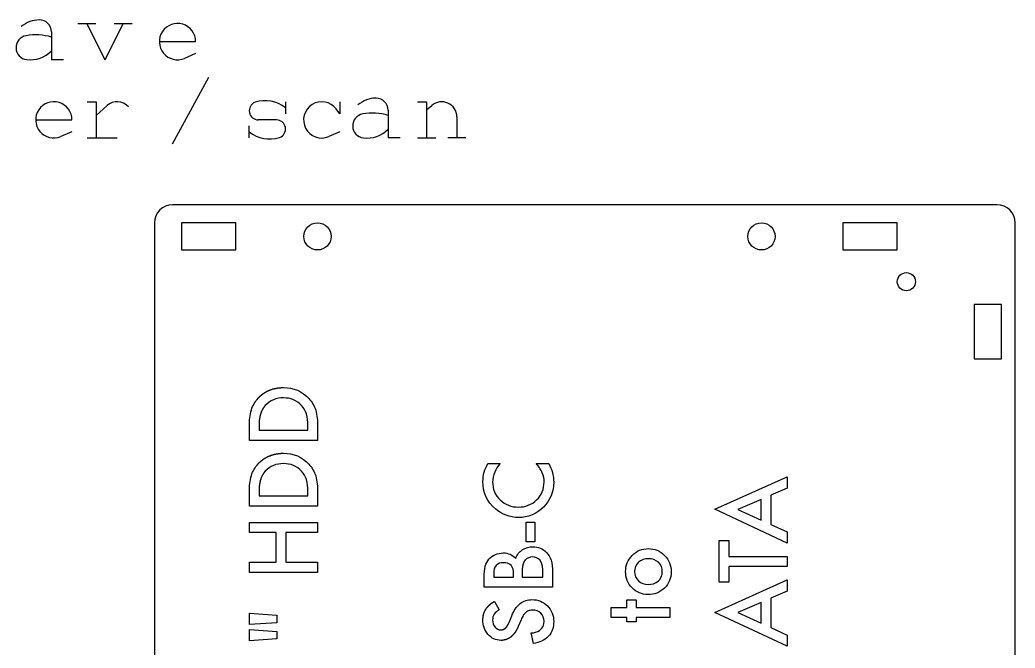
# Model space of a CAD drawing. Header units: millimetres. Extents: x 0 to 239, y -20 to 113.
# Drawn here: x 129.2 to 239, y 33.1 to 102.4 of the extents above; entities that cross this region are included whole.
import ezdxf

# ---------------------------------------------------------------- set-up
doc = ezdxf.new("R2010")
doc.units = ezdxf.units.MM
doc.layers.add('Text', color=7, linetype='Continuous', lineweight=25, true_color=0x000000)
doc.layers.add('Top', color=7, linetype='Continuous', lineweight=25, true_color=0x000000)

msp = doc.modelspace()

# ---------------------------------------------------------------- linework, layer by layer
at = {"layer": 'Text', "color": 5, "true_color": 0x0000ff, "flags": 128}
for points in [[(132.64, 101.06, 0.414214), (131.31, 102.39, 0.179032), (129.31, 101.65)], [(148.55, 100, 3.302783), (147.32, 98.15)], [(129.84, 100.65, 0.868679), (129.91, 98.01)], [(132.64, 100.5, 0.110108), (129.84, 100.65)], [(129.91, 98.01, 0.230873), (132.64, 98.97)]]:
    msp.add_lwpolyline(points, format="xyb", dxfattribs=at)
for points in [[(135.55, 102), (137.55, 102)], [(138.55, 98), (136.55, 102)], [(138.55, 98), (140.55, 102)], [(139.55, 102), (141.55, 102)], [(132.64, 101.06), (132.64, 98)], [(144.55, 100), (148.55, 100)], [(133.97, 98), (132.64, 98)], [(148.55, 98.67), (147.32, 98.15)]]:
    msp.add_lwpolyline(points, dxfattribs=at)
at = {"layer": 'Text', "color": 3, "true_color": 0x00ff00, "flags": 128}
for points in [[(149.97, 96.03), (145.97, 88.69)], [(136.56, 93.36), (137.56, 93.36)], [(137.56, 93.36), (137.56, 89.36)], [(137.56, 91.84), (138.78, 92.93)], [(158.47, 93.36), (158.47, 92.03)], [(164.47, 93.36), (164.47, 92.03), (164.07, 92.56)], [(169.8, 92.42), (169.8, 89.36)], [(173.05, 93.36), (174.05, 93.36)], [(174.05, 93.36), (174.05, 89.36)], [(174.05, 92.45), (174.61, 92.94)], [(130.9, 91.36), (134.9, 91.36)], [(157.47, 91.36), (155.47, 91.36)], [(177.38, 91.69), (177.38, 89.36)], [(154.47, 89.36), (154.47, 90.69)], [(134.9, 90.03), (133.67, 89.51)], [(136.56, 89.36), (139.9, 89.36)], [(164.47, 90.03), (163.24, 89.51)], [(171.13, 89.36), (169.8, 89.36)], [(173.05, 89.36), (175.05, 89.36)], [(178.38, 89.36), (176.38, 89.36)]]:
    msp.add_lwpolyline(points, dxfattribs=at)
for points in [[(158.47, 92.69, 0.246849), (155.12, 93.3)], [(169.8, 92.42, 0.414214), (168.47, 93.75, 0.179032), (166.47, 93.01)], [(134.9, 91.36, 3.302783), (133.67, 89.51)], [(141.13, 92.81, 0.413267), (138.78, 92.93)], [(155.11, 93.3, 0.83416), (155.47, 91.36)], [(164.07, 92.56, 2.04464), (163.24, 89.51)], [(177.38, 91.69, 0.645482), (174.61, 92.94)], [(157.82, 89.42, 0.83416), (157.47, 91.36)], [(167, 92.01, 0.868679), (167.07, 89.37)], [(169.8, 91.86, 0.110108), (167, 92.01)], [(167.07, 89.37, 0.230873), (169.8, 90.33)], [(154.47, 90.03, 0.24685), (157.81, 89.42)]]:
    msp.add_lwpolyline(points, format="xyb", dxfattribs=at)
at = {"layer": 'Top', "color": 1, "true_color": 0xff0000}
for p, q in [((237, 82), (146, 82)), ((144, 80), (144, 2)), ((153, 80), (147, 80)), ((147, 80), (147, 77)), ((153, 77), (153, 80)), ((226, 80), (220, 80)), ((220, 80), (220, 77)), ((226, 77), (226, 80)), ((239, 2), (239, 80)), ((147, 77), (153, 77)), ((220, 77), (226, 77)), ((237.5, 71), (234.5, 71)), ((234.5, 71), (234.5, 65)), ((237.5, 65), (237.5, 71)), ((234.5, 65), (237.5, 65))]:
    msp.add_line(p, q, dxfattribs=at)
at = {"layer": 'Top', "color": 3, "true_color": 0x00ff00, "flags": 128}
for points in [[(162.01, 55.99), (154.48, 55.99), (154.48, 57.57, -0.079124), (154.71, 59.36, -0.111818), (155.45, 60.65), (155.46, 60.66), (155.47, 60.67), (155.48, 60.67), (155.49, 60.68), (155.49, 60.69), (155.5, 60.7), (155.51, 60.71), (155.52, 60.72), (155.53, 60.73), (155.54, 60.74), (155.54, 60.75), (155.55, 60.75), (155.56, 60.76), (155.57, 60.77), (155.58, 60.78), (155.59, 60.79), (155.6, 60.8), (155.6, 60.81), (155.61, 60.81), (155.62, 60.82), (155.63, 60.83), (155.64, 60.84), (155.65, 60.85), (155.66, 60.86), (155.67, 60.86), (155.67, 60.87), (155.68, 60.88), (155.69, 60.89), (155.7, 60.9), (155.71, 60.9), (155.72, 60.91), (155.73, 60.92), (155.74, 60.93), (155.75, 60.94), (155.75, 60.94), (155.76, 60.95), (155.77, 60.96), (155.78, 60.97), (155.79, 60.98), (155.8, 60.98), (155.81, 60.99), (155.82, 61), (155.83, 61.01), (155.84, 61.01), (155.85, 61.02), (155.86, 61.03), (155.86, 61.04), (155.87, 61.04), (155.88, 61.05), (155.89, 61.06), (155.9, 61.07), (155.91, 61.07), (155.92, 61.08), (155.93, 61.09), (155.94, 61.09), (155.95, 61.1), (155.96, 61.11), (155.97, 61.12), (155.98, 61.12), (155.99, 61.13), (156, 61.14), (156.01, 61.14), (156.02, 61.15), (156.02, 61.16), (156.03, 61.16), (156.04, 61.17), (156.05, 61.18), (156.06, 61.18), (156.07, 61.19), (156.08, 61.2), (156.09, 61.2), (156.1, 61.21), (156.11, 61.22), (156.12, 61.22), (156.13, 61.23), (156.14, 61.24), (156.15, 61.24), (156.16, 61.25), (156.17, 61.26), (156.18, 61.26), (156.19, 61.27), (156.2, 61.27), (156.21, 61.28), (156.22, 61.29), (156.23, 61.29), (156.24, 61.3), (156.25, 61.3), (156.26, 61.31), (156.27, 61.32), (156.28, 61.32), (156.29, 61.33), (156.3, 61.33), (156.31, 61.34), (156.32, 61.35), (156.33, 61.35), (156.34, 61.36), (156.35, 61.36), (156.36, 61.37), (156.37, 61.37), (156.38, 61.38), (156.39, 61.39), (156.4, 61.39), (156.42, 61.4), (156.43, 61.4), (156.44, 61.41), (156.45, 61.41), (156.46, 61.42), (156.47, 61.42), (156.48, 61.43), (156.49, 61.43), (156.5, 61.44), (156.51, 61.44), (156.52, 61.45), (156.53, 61.45), (156.54, 61.46), (156.55, 61.46), (156.56, 61.47), (156.57, 61.47), (156.58, 61.48), (156.59, 61.48), (156.61, 61.49), (156.62, 61.49), (156.63, 61.5), (156.64, 61.5), (156.65, 61.51), (156.66, 61.51), (156.67, 61.52), (156.68, 61.52), (156.69, 61.53), (156.7, 61.53), (156.71, 61.53), (156.73, 61.54), (156.74, 61.54), (156.75, 61.55), (156.76, 61.55), (156.77, 61.56), (156.78, 61.56), (156.79, 61.56), (156.8, 61.57), (156.81, 61.57), (156.83, 61.58), (156.84, 61.58), (156.85, 61.59), (156.86, 61.59), (156.87, 61.59), (156.88, 61.6), (156.89, 61.6), (156.9, 61.6), (156.92, 61.61), (156.93, 61.61), (156.94, 61.62), (156.95, 61.62), (156.96, 61.62), (156.97, 61.63), (156.98, 61.63), (157, 61.63), (157.01, 61.64), (157.02, 61.64), (157.03, 61.64), (157.04, 61.65), (157.05, 61.65), (157.06, 61.66), (157.08, 61.66), (157.09, 61.66), (157.1, 61.67), (157.11, 61.67), (157.12, 61.67), (157.13, 61.67), (157.15, 61.68), (157.16, 61.68), (157.17, 61.68), (157.18, 61.69), (157.19, 61.69), (157.21, 61.69), (157.22, 61.7), (157.23, 61.7), (157.24, 61.7), (157.25, 61.7), (157.26, 61.71), (157.28, 61.71), (157.29, 61.71), (157.3, 61.71), (157.31, 61.72), (157.32, 61.72), (157.34, 61.72), (157.35, 61.73), (157.36, 61.73), (157.37, 61.73), (157.39, 61.73), (157.4, 61.73), (157.41, 61.74), (157.42, 61.74), (157.43, 61.74), (157.45, 61.74), (157.46, 61.75), (157.47, 61.75), (157.48, 61.75), (157.5, 61.75), (157.51, 61.75), (157.52, 61.76), (157.53, 61.76), (157.54, 61.76), (157.56, 61.76), (157.57, 61.76), (157.58, 61.77), (157.59, 61.77), (157.61, 61.77), (157.62, 61.77), (157.63, 61.77), (157.64, 61.77), (157.66, 61.78), (157.67, 61.78), (157.68, 61.78), (157.7, 61.78), (157.71, 61.78), (157.72, 61.78), (157.73, 61.79), (157.75, 61.79), (157.76, 61.79), (157.77, 61.79), (157.78, 61.79), (157.8, 61.79), (157.81, 61.79), (157.82, 61.79), (157.84, 61.8), (157.85, 61.8), (157.86, 61.8), (157.87, 61.8), (157.89, 61.8), (157.9, 61.8), (157.91, 61.8), (157.93, 61.8), (157.94, 61.8), (157.95, 61.8), (157.97, 61.8), (157.98, 61.81), (157.99, 61.81), (158.01, 61.81), (158.02, 61.81), (158.03, 61.81), (158.04, 61.81), (158.06, 61.81), (158.07, 61.81), (158.08, 61.81), (158.1, 61.81), (158.11, 61.81), (158.12, 61.81), (158.14, 61.81), (158.15, 61.81), (158.16, 61.81), (158.18, 61.81), (158.19, 61.81), (158.2, 61.81), (158.22, 61.81), (158.23, 61.81), (158.25, 61.81, -0.225204), (161.05, 60.6, -0.105475), (161.8, 59.32, -0.077095), (162.01, 57.55)], [(160.94, 57.13), (160.94, 57.64, 0.075495), (160.78, 58.91, 0.104151), (160.24, 59.83, 0.220288), (158.25, 60.67, 0.217523), (156.24, 59.84), (156.23, 59.83), (156.23, 59.83), (156.22, 59.82), (156.22, 59.81), (156.21, 59.81), (156.2, 59.8), (156.2, 59.8), (156.19, 59.79), (156.19, 59.78), (156.18, 59.78), (156.18, 59.77), (156.17, 59.77), (156.17, 59.76), (156.16, 59.75), (156.16, 59.75), (156.15, 59.74), (156.15, 59.74), (156.14, 59.73), (156.14, 59.72), (156.13, 59.72), (156.13, 59.71), (156.12, 59.7), (156.12, 59.7), (156.11, 59.69), (156.11, 59.69), (156.1, 59.68), (156.1, 59.67), (156.09, 59.67), (156.09, 59.66), (156.09, 59.65), (156.08, 59.65), (156.08, 59.64), (156.07, 59.63), (156.07, 59.63), (156.06, 59.62), (156.06, 59.61), (156.05, 59.61), (156.05, 59.6), (156.04, 59.59), (156.04, 59.59), (156.03, 59.58), (156.03, 59.57), (156.03, 59.57), (156.02, 59.56), (156.02, 59.55), (156.01, 59.55), (156.01, 59.54), (156, 59.53), (156, 59.53), (155.99, 59.52), (155.99, 59.51), (155.99, 59.51), (155.98, 59.5), (155.98, 59.49), (155.97, 59.48), (155.97, 59.48), (155.96, 59.47), (155.96, 59.46), (155.96, 59.46), (155.95, 59.45), (155.95, 59.44), (155.94, 59.44), (155.94, 59.43), (155.94, 59.42), (155.93, 59.41), (155.93, 59.41), (155.92, 59.4), (155.92, 59.39), (155.92, 59.38), (155.91, 59.38), (155.91, 59.37), (155.9, 59.36), (155.9, 59.35), (155.9, 59.35), (155.89, 59.34), (155.89, 59.33), (155.89, 59.33), (155.88, 59.32), (155.88, 59.31), (155.87, 59.3), (155.87, 59.3), (155.87, 59.29), (155.86, 59.28), (155.86, 59.27), (155.86, 59.26), (155.85, 59.26), (155.85, 59.25), (155.85, 59.24), (155.84, 59.23), (155.84, 59.23), (155.83, 59.22), (155.83, 59.21), (155.83, 59.2), (155.82, 59.19), (155.82, 59.19), (155.82, 59.18), (155.81, 59.17), (155.81, 59.16), (155.81, 59.16), (155.8, 59.15), (155.8, 59.14), (155.8, 59.13), (155.79, 59.12), (155.79, 59.12), (155.79, 59.11), (155.79, 59.1), (155.78, 59.09), (155.78, 59.08), (155.78, 59.07), (155.77, 59.07), (155.77, 59.06), (155.77, 59.05), (155.76, 59.04), (155.76, 59.03), (155.76, 59.03), (155.75, 59.02), (155.75, 59.01), (155.75, 59), (155.75, 58.99), (155.74, 58.98), (155.74, 58.97), (155.74, 58.97), (155.73, 58.96), (155.73, 58.95), (155.73, 58.94), (155.73, 58.93), (155.72, 58.92), (155.72, 58.92), (155.72, 58.91), (155.72, 58.9), (155.71, 58.89), (155.71, 58.88), (155.71, 58.87), (155.71, 58.86), (155.7, 58.85), (155.7, 58.85), (155.7, 58.84), (155.7, 58.83), (155.69, 58.82), (155.69, 58.81), (155.69, 58.8), (155.69, 58.79), (155.68, 58.78), (155.68, 58.78), (155.68, 58.77), (155.68, 58.76), (155.67, 58.75), (155.67, 58.74), (155.67, 58.73), (155.67, 58.72), (155.66, 58.71), (155.66, 58.7), (155.66, 58.69), (155.66, 58.68), (155.66, 58.68), (155.65, 58.67), (155.65, 58.66), (155.65, 58.65), (155.65, 58.64), (155.65, 58.63), (155.64, 58.62), (155.64, 58.61), (155.64, 58.6), (155.64, 58.59), (155.64, 58.58), (155.63, 58.57), (155.63, 58.56), (155.63, 58.55), (155.63, 58.54), (155.63, 58.54), (155.63, 58.53), (155.62, 58.52), (155.62, 58.51), (155.62, 58.5), (155.62, 58.49), (155.62, 58.48), (155.61, 58.47), (155.61, 58.46), (155.61, 58.45), (155.61, 58.44), (155.61, 58.43), (155.61, 58.42), (155.61, 58.41), (155.6, 58.4), (155.6, 58.39), (155.6, 58.38), (155.6, 58.37), (155.6, 58.36), (155.6, 58.35), (155.6, 58.34), (155.59, 58.33), (155.59, 58.32), (155.59, 58.31), (155.59, 58.3), (155.59, 58.29), (155.59, 58.28), (155.59, 58.27), (155.58, 58.26), (155.58, 58.25), (155.58, 58.24), (155.58, 58.23), (155.58, 58.22), (155.58, 58.21), (155.58, 58.2), (155.58, 58.19), (155.58, 58.18), (155.57, 58.17), (155.57, 58.16), (155.57, 58.15), (155.57, 58.14), (155.57, 58.13), (155.57, 58.12), (155.57, 58.11), (155.57, 58.1), (155.57, 58.09), (155.57, 58.08), (155.57, 58.07), (155.56, 58.05), (155.56, 58.04), (155.56, 58.03), (155.56, 58.02), (155.56, 58.01), (155.56, 58), (155.56, 57.99), (155.56, 57.98), (155.56, 57.97), (155.56, 57.96), (155.56, 57.95), (155.56, 57.94), (155.56, 57.93), (155.56, 57.92), (155.56, 57.91), (155.55, 57.89), (155.55, 57.88), (155.55, 57.87), (155.55, 57.86), (155.55, 57.85), (155.55, 57.84), (155.55, 57.83), (155.55, 57.82), (155.55, 57.81), (155.55, 57.8), (155.55, 57.78), (155.55, 57.77), (155.55, 57.76), (155.55, 57.75), (155.55, 57.74), (155.55, 57.73), (155.55, 57.72), (155.55, 57.71), (155.55, 57.7), (155.55, 57.68), (155.55, 57.67), (155.55, 57.66), (155.55, 57.65), (155.55, 57.64), (155.55, 57.13)], [(162.01, 48.74), (154.48, 48.74), (154.48, 50.32, -0.079124), (154.71, 52.12, -0.111818), (155.45, 53.4), (155.46, 53.41), (155.47, 53.42), (155.48, 53.43), (155.49, 53.44), (155.49, 53.44), (155.5, 53.45), (155.51, 53.46), (155.52, 53.47), (155.53, 53.48), (155.54, 53.49), (155.54, 53.5), (155.55, 53.51), (155.56, 53.51), (155.57, 53.52), (155.58, 53.53), (155.59, 53.54), (155.6, 53.55), (155.6, 53.56), (155.61, 53.57), (155.62, 53.57), (155.63, 53.58), (155.64, 53.59), (155.65, 53.6), (155.66, 53.61), (155.67, 53.62), (155.67, 53.62), (155.68, 53.63), (155.69, 53.64), (155.7, 53.65), (155.71, 53.66), (155.72, 53.66), (155.73, 53.67), (155.74, 53.68), (155.75, 53.69), (155.75, 53.7), (155.76, 53.7), (155.77, 53.71), (155.78, 53.72), (155.79, 53.73), (155.8, 53.73), (155.81, 53.74), (155.82, 53.75), (155.83, 53.76), (155.84, 53.77), (155.85, 53.77), (155.86, 53.78), (155.86, 53.79), (155.87, 53.8), (155.88, 53.8), (155.89, 53.81), (155.9, 53.82), (155.91, 53.82), (155.92, 53.83), (155.93, 53.84), (155.94, 53.85), (155.95, 53.85), (155.96, 53.86), (155.97, 53.87), (155.98, 53.87), (155.99, 53.88), (156, 53.89), (156.01, 53.9), (156.02, 53.9), (156.02, 53.91), (156.03, 53.92), (156.04, 53.92), (156.05, 53.93), (156.06, 53.94), (156.07, 53.94), (156.08, 53.95), (156.09, 53.96), (156.1, 53.96), (156.11, 53.97), (156.12, 53.98), (156.13, 53.98), (156.14, 53.99), (156.15, 53.99), (156.16, 54), (156.17, 54.01), (156.18, 54.01), (156.19, 54.02), (156.2, 54.03), (156.21, 54.03), (156.22, 54.04), (156.23, 54.04), (156.24, 54.05), (156.25, 54.06), (156.26, 54.06), (156.27, 54.07), (156.28, 54.07), (156.29, 54.08), (156.3, 54.09), (156.31, 54.09), (156.32, 54.1), (156.33, 54.1), (156.34, 54.11), (156.35, 54.11), (156.36, 54.12), (156.37, 54.13), (156.38, 54.13), (156.39, 54.14), (156.4, 54.14), (156.42, 54.15), (156.43, 54.15), (156.44, 54.16), (156.45, 54.16), (156.46, 54.17), (156.47, 54.17), (156.48, 54.18), (156.49, 54.19), (156.5, 54.19), (156.51, 54.2), (156.52, 54.2), (156.53, 54.21), (156.54, 54.21), (156.55, 54.22), (156.56, 54.22), (156.57, 54.23), (156.58, 54.23), (156.59, 54.24), (156.61, 54.24), (156.62, 54.25), (156.63, 54.25), (156.64, 54.25), (156.65, 54.26), (156.66, 54.26), (156.67, 54.27), (156.68, 54.27), (156.69, 54.28), (156.7, 54.28), (156.71, 54.29), (156.73, 54.29), (156.74, 54.3), (156.75, 54.3), (156.76, 54.3), (156.77, 54.31), (156.78, 54.31), (156.79, 54.32), (156.8, 54.32), (156.81, 54.33), (156.83, 54.33), (156.84, 54.33), (156.85, 54.34), (156.86, 54.34), (156.87, 54.35), (156.88, 54.35), (156.89, 54.35), (156.9, 54.36), (156.92, 54.36), (156.93, 54.36), (156.94, 54.37), (156.95, 54.37), (156.96, 54.38), (156.97, 54.38), (156.98, 54.38), (157, 54.39), (157.01, 54.39), (157.02, 54.39), (157.03, 54.4), (157.04, 54.4), (157.05, 54.4), (157.06, 54.41), (157.08, 54.41), (157.09, 54.41), (157.1, 54.42), (157.11, 54.42), (157.12, 54.42), (157.13, 54.43), (157.15, 54.43), (157.16, 54.43), (157.17, 54.44), (157.18, 54.44), (157.19, 54.44), (157.21, 54.44), (157.22, 54.45), (157.23, 54.45), (157.24, 54.45), (157.25, 54.46), (157.26, 54.46), (157.28, 54.46), (157.29, 54.46), (157.3, 54.47), (157.31, 54.47), (157.32, 54.47), (157.34, 54.47), (157.35, 54.48), (157.36, 54.48), (157.37, 54.48), (157.39, 54.48), (157.4, 54.49), (157.41, 54.49), (157.42, 54.49), (157.43, 54.49), (157.45, 54.5), (157.46, 54.5), (157.47, 54.5), (157.48, 54.5), (157.5, 54.5), (157.51, 54.51), (157.52, 54.51), (157.53, 54.51), (157.54, 54.51), (157.56, 54.51), (157.57, 54.52), (157.58, 54.52), (157.59, 54.52), (157.61, 54.52), (157.62, 54.52), (157.63, 54.53), (157.64, 54.53), (157.66, 54.53), (157.67, 54.53), (157.68, 54.53), (157.7, 54.53), (157.71, 54.53), (157.72, 54.54), (157.73, 54.54), (157.75, 54.54), (157.76, 54.54), (157.77, 54.54), (157.78, 54.54), (157.8, 54.54), (157.81, 54.55), (157.82, 54.55), (157.84, 54.55), (157.85, 54.55), (157.86, 54.55), (157.87, 54.55), (157.89, 54.55), (157.9, 54.55), (157.91, 54.55), (157.93, 54.55), (157.94, 54.55), (157.95, 54.56), (157.97, 54.56), (157.98, 54.56), (157.99, 54.56), (158.01, 54.56), (158.02, 54.56), (158.03, 54.56), (158.04, 54.56), (158.06, 54.56), (158.07, 54.56), (158.08, 54.56), (158.1, 54.56), (158.11, 54.56), (158.12, 54.56), (158.14, 54.56), (158.15, 54.56), (158.16, 54.56), (158.18, 54.56), (158.19, 54.56), (158.2, 54.56), (158.22, 54.56), (158.23, 54.56), (158.25, 54.56, -0.225204), (161.05, 53.35, -0.105475), (161.8, 52.07, -0.077095), (162.01, 50.3)], [(160.94, 49.88), (160.94, 50.39, 0.075495), (160.78, 51.66, 0.104151), (160.24, 52.58, 0.220288), (158.25, 53.42, 0.217523), (156.24, 52.59), (156.23, 52.58), (156.23, 52.58), (156.22, 52.57), (156.22, 52.57), (156.21, 52.56), (156.2, 52.55), (156.2, 52.55), (156.19, 52.54), (156.19, 52.54), (156.18, 52.53), (156.18, 52.52), (156.17, 52.52), (156.17, 52.51), (156.16, 52.51), (156.16, 52.5), (156.15, 52.49), (156.15, 52.49), (156.14, 52.48), (156.14, 52.48), (156.13, 52.47), (156.13, 52.46), (156.12, 52.46), (156.12, 52.45), (156.11, 52.44), (156.11, 52.44), (156.1, 52.43), (156.1, 52.42), (156.09, 52.42), (156.09, 52.41), (156.09, 52.41), (156.08, 52.4), (156.08, 52.39), (156.07, 52.39), (156.07, 52.38), (156.06, 52.37), (156.06, 52.37), (156.05, 52.36), (156.05, 52.35), (156.04, 52.35), (156.04, 52.34), (156.03, 52.33), (156.03, 52.33), (156.03, 52.32), (156.02, 52.31), (156.02, 52.31), (156.01, 52.3), (156.01, 52.29), (156, 52.29), (156, 52.28), (155.99, 52.27), (155.99, 52.26), (155.99, 52.26), (155.98, 52.25), (155.98, 52.24), (155.97, 52.24), (155.97, 52.23), (155.96, 52.22), (155.96, 52.22), (155.96, 52.21), (155.95, 52.2), (155.95, 52.19), (155.94, 52.19), (155.94, 52.18), (155.94, 52.17), (155.93, 52.17), (155.93, 52.16), (155.92, 52.15), (155.92, 52.14), (155.92, 52.14), (155.91, 52.13), (155.91, 52.12), (155.9, 52.11), (155.9, 52.11), (155.9, 52.1), (155.89, 52.09), (155.89, 52.08), (155.89, 52.08), (155.88, 52.07), (155.88, 52.06), (155.87, 52.05), (155.87, 52.05), (155.87, 52.04), (155.86, 52.03), (155.86, 52.02), (155.86, 52.02), (155.85, 52.01), (155.85, 52), (155.85, 51.99), (155.84, 51.99), (155.84, 51.98), (155.83, 51.97), (155.83, 51.96), (155.83, 51.95), (155.82, 51.95), (155.82, 51.94), (155.82, 51.93), (155.81, 51.92), (155.81, 51.92), (155.81, 51.91), (155.8, 51.9), (155.8, 51.89), (155.8, 51.88), (155.79, 51.88), (155.79, 51.87), (155.79, 51.86), (155.79, 51.85), (155.78, 51.84), (155.78, 51.83), (155.78, 51.83), (155.77, 51.82), (155.77, 51.81), (155.77, 51.8), (155.76, 51.79), (155.76, 51.79), (155.76, 51.78), (155.75, 51.77), (155.75, 51.76), (155.75, 51.75), (155.75, 51.74), (155.74, 51.74), (155.74, 51.73), (155.74, 51.72), (155.73, 51.71), (155.73, 51.7), (155.73, 51.69), (155.73, 51.68), (155.72, 51.68), (155.72, 51.67), (155.72, 51.66), (155.72, 51.65), (155.71, 51.64), (155.71, 51.63), (155.71, 51.62), (155.71, 51.62), (155.7, 51.61), (155.7, 51.6), (155.7, 51.59), (155.7, 51.58), (155.69, 51.57), (155.69, 51.56), (155.69, 51.55), (155.69, 51.55), (155.68, 51.54), (155.68, 51.53), (155.68, 51.52), (155.68, 51.51), (155.67, 51.5), (155.67, 51.49), (155.67, 51.48), (155.67, 51.47), (155.66, 51.46), (155.66, 51.46), (155.66, 51.45), (155.66, 51.44), (155.66, 51.43), (155.65, 51.42), (155.65, 51.41), (155.65, 51.4), (155.65, 51.39), (155.65, 51.38), (155.64, 51.37), (155.64, 51.36), (155.64, 51.35), (155.64, 51.34), (155.64, 51.33), (155.63, 51.33), (155.63, 51.32), (155.63, 51.31), (155.63, 51.3), (155.63, 51.29), (155.63, 51.28), (155.62, 51.27), (155.62, 51.26), (155.62, 51.25), (155.62, 51.24), (155.62, 51.23), (155.61, 51.22), (155.61, 51.21), (155.61, 51.2), (155.61, 51.19), (155.61, 51.18), (155.61, 51.17), (155.61, 51.16), (155.6, 51.15), (155.6, 51.14), (155.6, 51.13), (155.6, 51.12), (155.6, 51.11), (155.6, 51.1), (155.6, 51.09), (155.59, 51.08), (155.59, 51.07), (155.59, 51.06), (155.59, 51.05), (155.59, 51.04), (155.59, 51.03), (155.59, 51.02), (155.58, 51.01), (155.58, 51), (155.58, 50.99), (155.58, 50.98), (155.58, 50.97), (155.58, 50.96), (155.58, 50.95), (155.58, 50.94), (155.58, 50.93), (155.57, 50.92), (155.57, 50.91), (155.57, 50.9), (155.57, 50.89), (155.57, 50.88), (155.57, 50.87), (155.57, 50.86), (155.57, 50.85), (155.57, 50.84), (155.57, 50.83), (155.57, 50.82), (155.56, 50.81), (155.56, 50.8), (155.56, 50.79), (155.56, 50.78), (155.56, 50.76), (155.56, 50.75), (155.56, 50.74), (155.56, 50.73), (155.56, 50.72), (155.56, 50.71), (155.56, 50.7), (155.56, 50.69), (155.56, 50.68), (155.56, 50.67), (155.56, 50.66), (155.55, 50.65), (155.55, 50.64), (155.55, 50.62), (155.55, 50.61), (155.55, 50.6), (155.55, 50.59), (155.55, 50.58), (155.55, 50.57), (155.55, 50.56), (155.55, 50.55), (155.55, 50.54), (155.55, 50.53), (155.55, 50.51), (155.55, 50.5), (155.55, 50.49), (155.55, 50.48), (155.55, 50.47), (155.55, 50.46), (155.55, 50.45), (155.55, 50.44), (155.55, 50.43), (155.55, 50.41), (155.55, 50.4), (155.55, 50.39), (155.55, 49.88)], [(180.81, 53.42), (182.15, 53.42, 0.180115), (181.33, 51.38, 0.214154), (182.16, 49.42, 0.201795), (184.19, 48.63, 0.204397), (186.19, 49.42, 0.209754), (187.01, 51.38, 0.10915), (186.81, 52.4, 0.047059), (186.55, 52.89, 0.028935), (186.15, 53.42), (187.52, 53.42, -0.131434), (188.07, 51.37, -0.205218), (186.94, 48.62, -0.207107), (184.2, 47.48, -0.182801), (181.64, 48.43, -0.231528), (180.26, 51.46, -0.134847)], [(187.93, 39.78), (180.4, 39.78), (180.4, 40.91, -0.061308), (180.52, 42.11, -0.120742), (180.92, 42.88, -0.108009), (181.63, 43.38, -0.104656), (182.51, 43.57, -0.221725), (183.88, 42.95, -0.167668), (184.6, 43.9, -0.15595), (185.78, 44.25, -0.210582), (187.27, 43.63, -0.122873), (187.79, 42.78, -0.066023), (187.93, 41.5)], [(198.48, 38.97, -0.210051), (196.73, 39.71, -0.204145), (196.01, 41.5, -0.204169), (196.74, 43.3, -0.208057), (198.52, 44.04, -0.209997), (200.31, 43.3, -0.202144), (201.03, 41.48, -0.20901), (200.3, 39.69, -0.206906)], [(186.86, 40.91), (186.86, 41.62), (186.86, 41.62), (186.86, 41.63), (186.86, 41.63), (186.86, 41.64), (186.86, 41.65), (186.86, 41.65), (186.86, 41.66), (186.86, 41.66), (186.86, 41.67), (186.86, 41.68), (186.86, 41.68), (186.86, 41.69), (186.86, 41.69), (186.86, 41.7), (186.86, 41.71), (186.86, 41.71), (186.86, 41.72), (186.86, 41.72), (186.86, 41.73), (186.86, 41.73), (186.86, 41.74), (186.86, 41.75), (186.86, 41.75), (186.86, 41.76), (186.86, 41.76), (186.86, 41.77), (186.86, 41.77), (186.86, 41.78), (186.86, 41.79), (186.86, 41.79), (186.86, 41.8), (186.86, 41.8), (186.86, 41.81), (186.86, 41.81), (186.86, 41.82), (186.86, 41.83), (186.86, 41.83), (186.86, 41.84), (186.86, 41.84), (186.86, 41.85), (186.86, 41.85), (186.86, 41.86), (186.86, 41.86), (186.86, 41.87), (186.85, 41.87), (186.85, 41.88), (186.85, 41.89), (186.85, 41.89), (186.85, 41.9), (186.85, 41.9), (186.85, 41.91), (186.85, 41.91), (186.85, 41.92), (186.85, 41.92), (186.85, 41.93), (186.85, 41.93), (186.85, 41.94), (186.85, 41.94), (186.85, 41.95), (186.85, 41.96), (186.85, 41.96), (186.85, 41.97), (186.85, 41.97), (186.85, 41.98), (186.84, 41.98), (186.84, 41.99), (186.84, 41.99), (186.84, 42), (186.84, 42), (186.84, 42.01), (186.84, 42.01), (186.84, 42.02), (186.84, 42.02), (186.84, 42.03), (186.84, 42.03), (186.84, 42.04), (186.84, 42.04), (186.84, 42.05), (186.84, 42.05), (186.83, 42.06), (186.83, 42.06), (186.83, 42.07), (186.83, 42.07), (186.83, 42.08), (186.83, 42.08), (186.83, 42.09), (186.83, 42.09), (186.83, 42.1), (186.83, 42.1), (186.83, 42.11), (186.83, 42.11), (186.83, 42.12), (186.82, 42.12), (186.82, 42.13), (186.82, 42.13), (186.82, 42.14), (186.82, 42.14), (186.82, 42.15), (186.82, 42.15), (186.82, 42.16), (186.82, 42.16), (186.82, 42.17), (186.82, 42.17), (186.81, 42.17), (186.81, 42.18), (186.81, 42.18), (186.81, 42.19), (186.81, 42.19), (186.81, 42.2), (186.81, 42.2), (186.81, 42.21), (186.81, 42.21), (186.81, 42.22), (186.8, 42.22), (186.8, 42.23), (186.8, 42.23), (186.8, 42.24), (186.8, 42.24), (186.8, 42.24), (186.8, 42.25), (186.8, 42.25), (186.8, 42.26), (186.79, 42.26), (186.79, 42.27), (186.79, 42.27), (186.79, 42.28), (186.79, 42.28), (186.79, 42.28), (186.79, 42.29), (186.79, 42.29), (186.78, 42.3), (186.78, 42.3), (186.78, 42.31), (186.78, 42.31), (186.78, 42.32), (186.78, 42.32), (186.78, 42.32), (186.78, 42.33), (186.77, 42.33), (186.77, 42.34), (186.77, 42.34), (186.77, 42.35), (186.77, 42.35), (186.77, 42.35), (186.77, 42.36), (186.77, 42.36), (186.76, 42.37), (186.76, 42.37), (186.76, 42.37), (186.76, 42.38), (186.76, 42.38), (186.76, 42.39), (186.76, 42.39), (186.75, 42.4), (186.75, 42.4), (186.75, 42.4), (186.75, 42.41), (186.75, 42.41), (186.75, 42.42), (186.75, 42.42), (186.74, 42.42), (186.74, 42.43), (186.74, 42.43), (186.74, 42.44), (186.74, 42.44), (186.74, 42.44), (186.74, 42.45), (186.73, 42.45), (186.73, 42.46), (186.73, 42.46), (186.73, 42.46), (186.73, 42.47), (186.73, 42.47), (186.72, 42.47), (186.72, 42.48), (186.72, 42.48), (186.72, 42.49), (186.72, 42.49), (186.72, 42.49), (186.71, 42.5), (186.71, 42.5), (186.71, 42.5), (186.71, 42.51), (186.71, 42.51), (186.71, 42.52), (186.7, 42.52), (186.7, 42.52), (186.7, 42.53), (186.7, 42.53), (186.7, 42.53), (186.7, 42.54), (186.69, 42.54), (186.69, 42.55), (186.69, 42.55), (186.69, 42.55), (186.69, 42.56), (186.69, 42.56), (186.68, 42.56), (186.68, 42.57), (186.68, 42.57), (186.68, 42.57), (186.68, 42.58), (186.67, 42.58), (186.67, 42.58), (186.67, 42.59), (186.67, 42.59), (186.67, 42.59), (186.66, 42.6), (186.66, 42.6), (186.66, 42.6), (186.66, 42.61), (186.66, 42.61), (186.65, 42.61), (186.65, 42.62), (186.65, 42.62), (186.65, 42.62), (186.65, 42.63), (186.64, 42.63), (186.64, 42.63), (186.64, 42.64), (186.64, 42.64), (186.64, 42.64), (186.63, 42.65), (186.63, 42.65), (186.63, 42.65), (186.63, 42.66), (186.63, 42.66), (186.62, 42.66), (186.62, 42.67), (186.62, 42.67), (186.62, 42.67), (186.62, 42.68), (186.61, 42.68), (186.61, 42.68), (186.61, 42.69), (186.61, 42.69), (186.61, 42.69), (186.6, 42.69), (186.6, 42.7), (186.6, 42.7), (186.6, 42.7), (186.59, 42.71), (186.59, 42.71), (186.59, 42.71), (186.59, 42.72), (186.59, 42.72), (186.58, 42.72), (186.58, 42.72), (186.58, 42.73), (186.58, 42.73), (186.57, 42.73), (186.57, 42.74), (186.57, 42.74), (186.57, 42.74), (186.56, 42.74), (186.56, 42.75, 0.229648), (185.73, 43.13, 0.221575), (184.91, 42.76), (184.91, 42.76), (184.91, 42.76), (184.91, 42.75), (184.9, 42.75), (184.9, 42.75), (184.9, 42.75), (184.9, 42.74), (184.89, 42.74), (184.89, 42.74), (184.89, 42.73), (184.89, 42.73), (184.88, 42.73), (184.88, 42.72), (184.88, 42.72), (184.88, 42.72), (184.87, 42.72), (184.87, 42.71), (184.87, 42.71), (184.87, 42.71), (184.87, 42.7), (184.86, 42.7), (184.86, 42.7), (184.86, 42.69), (184.86, 42.69), (184.85, 42.69), (184.85, 42.68), (184.85, 42.68), (184.85, 42.68), (184.84, 42.67), (184.84, 42.67), (184.84, 42.67), (184.84, 42.66), (184.84, 42.66), (184.83, 42.66), (184.83, 42.65), (184.83, 42.65), (184.83, 42.65), (184.82, 42.64), (184.82, 42.64), (184.82, 42.64), (184.82, 42.63), (184.82, 42.63), (184.81, 42.63), (184.81, 42.62), (184.81, 42.62), (184.81, 42.62), (184.81, 42.61), (184.8, 42.61), (184.8, 42.61), (184.8, 42.6), (184.8, 42.6), (184.79, 42.59), (184.79, 42.59), (184.79, 42.59), (184.79, 42.58), (184.79, 42.58), (184.78, 42.58), (184.78, 42.57), (184.78, 42.57), (184.78, 42.56), (184.78, 42.56), (184.78, 42.56), (184.77, 42.55), (184.77, 42.55), (184.77, 42.55), (184.77, 42.54), (184.77, 42.54), (184.76, 42.53), (184.76, 42.53), (184.76, 42.53), (184.76, 42.52), (184.76, 42.52), (184.75, 42.51), (184.75, 42.51), (184.75, 42.51), (184.75, 42.5), (184.75, 42.5), (184.75, 42.49), (184.74, 42.49), (184.74, 42.49), (184.74, 42.48), (184.74, 42.48), (184.74, 42.47), (184.73, 42.47), (184.73, 42.46), (184.73, 42.46), (184.73, 42.46), (184.73, 42.45), (184.73, 42.45), (184.72, 42.44), (184.72, 42.44), (184.72, 42.43), (184.72, 42.43), (184.72, 42.43), (184.72, 42.42), (184.72, 42.42), (184.71, 42.41), (184.71, 42.41), (184.71, 42.4), (184.71, 42.4), (184.71, 42.39), (184.71, 42.39), (184.7, 42.39), (184.7, 42.38), (184.7, 42.38), (184.7, 42.37), (184.7, 42.37), (184.7, 42.36), (184.7, 42.36), (184.69, 42.35), (184.69, 42.35), (184.69, 42.34), (184.69, 42.34), (184.69, 42.33), (184.69, 42.33), (184.69, 42.32), (184.68, 42.32), (184.68, 42.32), (184.68, 42.31), (184.68, 42.31), (184.68, 42.3), (184.68, 42.3), (184.68, 42.29), (184.67, 42.29), (184.67, 42.28), (184.67, 42.28), (184.67, 42.27), (184.67, 42.27), (184.67, 42.26), (184.67, 42.26), (184.67, 42.25), (184.66, 42.25), (184.66, 42.24), (184.66, 42.24), (184.66, 42.23), (184.66, 42.23), (184.66, 42.22), (184.66, 42.22), (184.66, 42.21), (184.65, 42.21), (184.65, 42.2), (184.65, 42.2), (184.65, 42.19), (184.65, 42.18), (184.65, 42.18), (184.65, 42.17), (184.65, 42.17), (184.65, 42.16), (184.64, 42.16), (184.64, 42.15), (184.64, 42.15), (184.64, 42.14), (184.64, 42.14), (184.64, 42.13), (184.64, 42.13), (184.64, 42.12), (184.64, 42.11), (184.64, 42.11), (184.63, 42.1), (184.63, 42.1), (184.63, 42.09), (184.63, 42.09), (184.63, 42.08), (184.63, 42.08), (184.63, 42.07), (184.63, 42.07), (184.63, 42.06), (184.63, 42.05), (184.63, 42.05), (184.62, 42.04), (184.62, 42.04), (184.62, 42.03), (184.62, 42.03), (184.62, 42.02), (184.62, 42.01), (184.62, 42.01), (184.62, 42), (184.62, 42), (184.62, 41.99), (184.62, 41.98), (184.62, 41.98), (184.61, 41.97), (184.61, 41.97), (184.61, 41.96), (184.61, 41.96), (184.61, 41.95), (184.61, 41.94), (184.61, 41.94), (184.61, 41.93), (184.61, 41.93), (184.61, 41.92), (184.61, 41.91), (184.61, 41.91), (184.61, 41.9), (184.61, 41.89), (184.61, 41.89), (184.6, 41.88), (184.6, 41.88), (184.6, 41.87), (184.6, 41.86), (184.6, 41.86), (184.6, 41.85), (184.6, 41.85), (184.6, 41.84), (184.6, 41.83), (184.6, 41.83), (184.6, 41.82), (184.6, 41.81), (184.6, 41.81), (184.6, 41.8), (184.6, 41.79), (184.6, 41.79), (184.6, 41.78), (184.6, 41.78), (184.6, 41.77), (184.6, 41.76), (184.6, 41.76), (184.59, 41.75), (184.59, 41.74), (184.59, 41.74), (184.59, 41.73), (184.59, 41.72), (184.59, 41.72), (184.59, 41.71), (184.59, 41.7), (184.59, 41.7), (184.59, 41.69), (184.59, 41.68), (184.59, 41.68), (184.59, 41.67), (184.59, 41.66), (184.59, 41.66), (184.59, 41.65), (184.59, 41.64), (184.59, 41.64), (184.59, 41.63), (184.59, 41.62), (184.59, 41.62), (184.59, 41.61), (184.59, 41.6), (184.59, 41.6), (184.59, 41.59), (184.59, 41.58), (184.59, 41.57), (184.59, 41.57), (184.59, 41.56), (184.59, 41.55), (184.59, 41.55), (184.59, 41.54), (184.59, 41.53), (184.59, 41.53), (184.59, 41.52), (184.59, 41.51), (184.59, 41.5), (184.59, 41.5), (184.59, 41.49), (184.59, 40.91)], [(198.5, 40.09, 0.192414), (199.63, 40.47, 0.217218), (200.05, 41.5, 0.217132), (199.64, 42.53, 0.194815), (198.53, 42.91, 0.194815), (197.42, 42.53, 0.217218), (197, 41.5, 0.217362), (197.42, 40.48, 0.195724)], [(183.64, 40.91), (183.64, 41.27, 0.19169), (183.36, 42.2, 0.210693), (182.53, 42.49, 0.217615), (181.72, 42.19, 0.189025), (181.45, 41.31), (181.45, 40.91)], [(181.53, 38.21), (182.07, 37.29, 0.122524), (181.49, 36.8, 0.143942), (181.33, 36.17, 0.184588), (181.6, 35.39, 0.232304), (182.26, 35.07), (182.27, 35.07), (182.27, 35.07), (182.27, 35.07), (182.28, 35.07), (182.28, 35.08), (182.29, 35.08), (182.29, 35.08), (182.3, 35.08), (182.3, 35.08), (182.3, 35.08), (182.31, 35.08), (182.31, 35.08), (182.32, 35.08), (182.32, 35.08), (182.33, 35.08), (182.33, 35.08), (182.33, 35.08), (182.34, 35.08), (182.34, 35.08), (182.35, 35.08), (182.35, 35.08), (182.36, 35.08), (182.36, 35.08), (182.36, 35.08), (182.37, 35.08), (182.37, 35.08), (182.38, 35.08), (182.38, 35.08), (182.38, 35.09), (182.39, 35.09), (182.39, 35.09), (182.4, 35.09), (182.4, 35.09), (182.4, 35.09), (182.41, 35.09), (182.41, 35.09), (182.42, 35.09), (182.42, 35.09), (182.42, 35.09), (182.43, 35.09), (182.43, 35.1), (182.44, 35.1), (182.44, 35.1), (182.45, 35.1), (182.45, 35.1), (182.45, 35.1), (182.46, 35.1), (182.46, 35.1), (182.47, 35.1), (182.47, 35.11), (182.47, 35.11), (182.48, 35.11), (182.48, 35.11), (182.48, 35.11), (182.49, 35.11), (182.49, 35.11), (182.5, 35.12), (182.5, 35.12), (182.5, 35.12), (182.51, 35.12), (182.51, 35.12), (182.52, 35.12), (182.52, 35.12), (182.52, 35.13), (182.53, 35.13), (182.53, 35.13), (182.54, 35.13), (182.54, 35.13), (182.54, 35.13), (182.55, 35.14), (182.55, 35.14), (182.55, 35.14), (182.56, 35.14), (182.56, 35.14), (182.57, 35.15), (182.57, 35.15), (182.57, 35.15), (182.58, 35.15), (182.58, 35.15), (182.59, 35.15), (182.59, 35.16), (182.59, 35.16), (182.6, 35.16), (182.6, 35.16), (182.6, 35.17), (182.61, 35.17), (182.61, 35.17), (182.62, 35.17), (182.62, 35.17), (182.62, 35.18), (182.63, 35.18), (182.63, 35.18), (182.63, 35.18), (182.64, 35.19), (182.64, 35.19), (182.65, 35.19), (182.65, 35.19), (182.65, 35.19), (182.66, 35.2), (182.66, 35.2), (182.66, 35.2), (182.67, 35.2), (182.67, 35.21), (182.67, 35.21), (182.68, 35.21), (182.68, 35.22), (182.69, 35.22), (182.69, 35.22), (182.69, 35.22), (182.7, 35.23), (182.7, 35.23), (182.7, 35.23), (182.71, 35.23), (182.71, 35.24), (182.71, 35.24), (182.72, 35.24), (182.72, 35.25), (182.72, 35.25), (182.73, 35.25), (182.73, 35.25), (182.73, 35.26), (182.74, 35.26), (182.74, 35.26), (182.75, 35.27), (182.75, 35.27), (182.75, 35.27), (182.76, 35.28), (182.76, 35.28), (182.76, 35.28), (182.77, 35.29), (182.77, 35.29), (182.77, 35.29), (182.78, 35.3), (182.78, 35.3), (182.78, 35.3), (182.79, 35.31), (182.79, 35.31), (182.79, 35.31), (182.8, 35.32), (182.8, 35.32), (182.8, 35.32), (182.81, 35.33), (182.81, 35.33), (182.81, 35.33), (182.82, 35.34), (182.82, 35.34), (182.82, 35.34), (182.83, 35.35), (182.83, 35.35), (182.83, 35.36), (182.84, 35.36), (182.84, 35.36), (182.84, 35.37), (182.85, 35.37), (182.85, 35.37), (182.85, 35.38), (182.86, 35.38), (182.86, 35.39), (182.86, 35.39), (182.87, 35.39), (182.87, 35.4), (182.87, 35.4), (182.88, 35.41), (182.88, 35.41), (182.88, 35.41), (182.89, 35.42), (182.89, 35.42), (182.89, 35.43), (182.9, 35.43), (182.9, 35.44), (182.9, 35.44), (182.91, 35.44), (182.91, 35.45), (182.91, 35.45), (182.91, 35.46), (182.92, 35.46), (182.92, 35.47), (182.92, 35.47), (182.93, 35.48), (182.93, 35.48), (182.93, 35.48), (182.94, 35.49), (182.94, 35.49), (182.94, 35.5), (182.95, 35.5), (182.95, 35.51), (182.95, 35.51), (182.96, 35.52), (182.96, 35.52), (182.96, 35.53), (182.96, 35.53), (182.97, 35.54), (182.97, 35.54), (182.97, 35.55), (182.98, 35.55), (182.98, 35.55), (182.98, 35.56), (182.99, 35.56), (182.99, 35.57), (182.99, 35.57), (182.99, 35.58), (183, 35.58), (183, 35.59), (183, 35.59), (183.01, 35.6), (183.01, 35.61), (183.01, 35.61), (183.02, 35.62), (183.02, 35.62), (183.02, 35.63), (183.02, 35.63), (183.03, 35.64), (183.03, 35.64), (183.03, 35.65), (183.04, 35.65), (183.04, 35.66), (183.04, 35.66), (183.04, 35.67), (183.05, 35.67), (183.05, 35.68), (183.05, 35.69), (183.06, 35.69), (183.06, 35.7), (183.06, 35.7), (183.06, 35.71), (183.07, 35.71), (183.07, 35.72), (183.07, 35.72), (183.08, 35.73), (183.08, 35.74), (183.08, 35.74), (183.08, 35.75), (183.09, 35.75), (183.09, 35.76), (183.09, 35.76), (183.1, 35.77), (183.1, 35.78), (183.1, 35.78), (183.1, 35.79), (183.11, 35.79), (183.11, 35.8), (183.11, 35.81), (183.11, 35.81), (183.12, 35.82), (183.12, 35.82), (183.12, 35.83), (183.13, 35.84), (183.13, 35.84), (183.13, 35.85), (183.13, 35.86), (183.14, 35.86), (183.14, 35.87), (183.14, 35.87), (183.14, 35.88), (183.15, 35.89), (183.15, 35.89), (183.46, 36.64, -0.128207), (184.36, 37.99, -0.173865), (185.67, 38.41, -0.210026), (187.39, 37.72, -0.203866), (188.07, 35.99, -0.192545), (187.49, 34.37, -0.174768), (185.85, 33.58), (185.6, 34.73, 0.124059), (186.52, 35.01, 0.255388), (187.01, 36.03, 0.208965), (186.65, 36.91, 0.204754), (185.75, 37.26, 0.080879), (185.35, 37.2, 0.095521), (185.01, 37.01, 0.072892), (184.72, 36.68, 0.042866), (184.47, 36.19), (184.16, 35.46), (184.16, 35.45), (184.15, 35.44), (184.15, 35.43), (184.14, 35.42), (184.14, 35.4), (184.13, 35.39), (184.13, 35.38), (184.12, 35.37), (184.12, 35.36), (184.11, 35.35), (184.11, 35.33), (184.1, 35.32), (184.1, 35.31), (184.09, 35.3), (184.08, 35.29), (184.08, 35.28), (184.07, 35.27), (184.07, 35.26), (184.06, 35.24), (184.06, 35.23), (184.05, 35.22), (184.05, 35.21), (184.04, 35.2), (184.04, 35.19), (184.03, 35.18), (184.02, 35.17), (184.02, 35.16), (184.01, 35.15), (184.01, 35.13), (184, 35.12), (184, 35.11), (183.99, 35.1), (183.98, 35.09), (183.98, 35.08), (183.97, 35.07), (183.97, 35.06), (183.96, 35.05), (183.96, 35.04), (183.95, 35.03), (183.94, 35.02), (183.94, 35.01), (183.93, 35), (183.93, 34.99), (183.92, 34.98), (183.91, 34.97), (183.91, 34.96), (183.9, 34.95), (183.9, 34.94), (183.89, 34.93), (183.89, 34.92), (183.88, 34.91), (183.87, 34.9), (183.87, 34.89), (183.86, 34.88), (183.85, 34.87), (183.85, 34.86), (183.84, 34.85), (183.84, 34.84), (183.83, 34.83), (183.82, 34.83), (183.82, 34.82), (183.81, 34.81), (183.81, 34.8), (183.8, 34.79), (183.79, 34.78), (183.79, 34.77), (183.78, 34.76), (183.77, 34.75), (183.77, 34.74), (183.76, 34.74), (183.75, 34.73), (183.75, 34.72), (183.74, 34.71), (183.74, 34.7), (183.73, 34.69), (183.72, 34.68), (183.72, 34.67), (183.71, 34.67), (183.7, 34.66), (183.7, 34.65), (183.69, 34.64), (183.68, 34.63), (183.68, 34.63), (183.67, 34.62), (183.66, 34.61), (183.66, 34.6), (183.65, 34.59), (183.64, 34.58), (183.64, 34.58), (183.63, 34.57), (183.62, 34.56), (183.62, 34.55), (183.61, 34.55), (183.6, 34.54), (183.6, 34.53), (183.59, 34.52), (183.58, 34.52), (183.57, 34.51), (183.57, 34.5), (183.56, 34.49), (183.55, 34.49), (183.55, 34.48), (183.54, 34.47), (183.53, 34.46), (183.53, 34.46), (183.52, 34.45), (183.51, 34.44), (183.5, 34.44), (183.5, 34.43), (183.49, 34.42), (183.48, 34.42), (183.48, 34.41), (183.47, 34.4), (183.46, 34.39), (183.45, 34.39), (183.45, 34.38), (183.44, 34.37), (183.43, 34.37), (183.43, 34.36), (183.42, 34.36), (183.41, 34.35), (183.4, 34.34), (183.4, 34.34), (183.39, 34.33), (183.38, 34.32), (183.37, 34.32), (183.37, 34.31), (183.36, 34.31), (183.35, 34.3), (183.34, 34.29), (183.34, 34.29), (183.33, 34.28), (183.32, 34.28), (183.31, 34.27), (183.31, 34.26), (183.3, 34.26), (183.29, 34.25), (183.28, 34.25), (183.28, 34.24), (183.27, 34.24), (183.26, 34.23), (183.25, 34.23), (183.24, 34.22), (183.24, 34.22), (183.23, 34.21), (183.22, 34.2), (183.21, 34.2), (183.21, 34.19), (183.2, 34.19), (183.19, 34.18), (183.18, 34.18), (183.17, 34.17), (183.17, 34.17), (183.16, 34.16), (183.15, 34.16), (183.14, 34.16), (183.13, 34.15), (183.13, 34.15), (183.12, 34.14), (183.11, 34.14), (183.1, 34.13), (183.09, 34.13), (183.09, 34.12), (183.08, 34.12), (183.07, 34.11), (183.06, 34.11), (183.05, 34.11), (183.05, 34.1), (183.04, 34.1), (183.03, 34.09), (183.02, 34.09), (183.01, 34.09), (183, 34.08), (183, 34.08), (182.99, 34.07), (182.98, 34.07), (182.97, 34.07), (182.96, 34.06), (182.95, 34.06), (182.95, 34.06), (182.94, 34.05), (182.93, 34.05), (182.92, 34.04), (182.91, 34.04), (182.9, 34.04), (182.89, 34.03), (182.89, 34.03), (182.88, 34.03), (182.87, 34.03), (182.86, 34.02), (182.85, 34.02), (182.84, 34.02), (182.83, 34.01), (182.83, 34.01), (182.82, 34.01), (182.81, 34), (182.8, 34), (182.79, 34), (182.78, 34), (182.77, 33.99), (182.76, 33.99), (182.76, 33.99), (182.75, 33.99), (182.74, 33.98), (182.73, 33.98), (182.72, 33.98), (182.71, 33.98), (182.7, 33.97), (182.69, 33.97), (182.68, 33.97), (182.68, 33.97), (182.67, 33.96), (182.66, 33.96), (182.65, 33.96), (182.64, 33.96), (182.63, 33.96), (182.62, 33.96), (182.61, 33.95), (182.6, 33.95), (182.59, 33.95), (182.58, 33.95), (182.58, 33.95), (182.57, 33.94), (182.56, 33.94), (182.55, 33.94), (182.54, 33.94), (182.53, 33.94), (182.52, 33.94), (182.51, 33.94), (182.5, 33.94), (182.49, 33.93), (182.48, 33.93), (182.47, 33.93), (182.46, 33.93), (182.45, 33.93), (182.45, 33.93), (182.44, 33.93), (182.43, 33.93), (182.42, 33.93), (182.41, 33.93), (182.4, 33.92), (182.39, 33.92), (182.38, 33.92), (182.37, 33.92), (182.36, 33.92), (182.35, 33.92), (182.34, 33.92), (182.33, 33.92), (182.32, 33.92), (182.31, 33.92), (182.3, 33.92), (182.29, 33.92), (182.28, 33.92), (182.27, 33.92), (182.26, 33.92), (182.25, 33.92, -0.226069), (180.83, 34.57, -0.189378), (180.26, 36.18), (180.26, 36.19), (180.26, 36.2), (180.26, 36.21), (180.26, 36.22), (180.26, 36.23), (180.26, 36.24), (180.26, 36.25), (180.26, 36.26), (180.26, 36.27), (180.26, 36.28), (180.26, 36.29), (180.26, 36.3), (180.26, 36.31), (180.26, 36.32), (180.26, 36.33), (180.26, 36.34), (180.26, 36.35), (180.26, 36.36), (180.27, 36.37), (180.27, 36.38), (180.27, 36.39), (180.27, 36.4), (180.27, 36.41), (180.27, 36.42), (180.27, 36.43), (180.27, 36.44), (180.27, 36.45), (180.27, 36.46), (180.27, 36.47), (180.28, 36.48), (180.28, 36.49), (180.28, 36.5), (180.28, 36.51), (180.28, 36.52), (180.28, 36.53), (180.28, 36.54), (180.28, 36.55), (180.29, 36.56), (180.29, 36.56), (180.29, 36.57), (180.29, 36.58), (180.29, 36.59), (180.29, 36.6), (180.3, 36.61), (180.3, 36.62), (180.3, 36.63), (180.3, 36.64), (180.3, 36.65), (180.3, 36.66), (180.31, 36.67), (180.31, 36.68), (180.31, 36.69), (180.31, 36.7), (180.31, 36.71), (180.32, 36.71), (180.32, 36.72), (180.32, 36.73), (180.32, 36.74), (180.33, 36.75), (180.33, 36.76), (180.33, 36.77), (180.33, 36.78), (180.34, 36.79), (180.34, 36.8), (180.34, 36.81), (180.34, 36.81), (180.35, 36.82), (180.35, 36.83), (180.35, 36.84), (180.35, 36.85), (180.36, 36.86), (180.36, 36.87), (180.36, 36.88), (180.36, 36.89), (180.37, 36.9), (180.37, 36.9), (180.37, 36.91), (180.38, 36.92), (180.38, 36.93), (180.38, 36.94), (180.39, 36.95), (180.39, 36.96), (180.39, 36.97), (180.39, 36.97), (180.4, 36.98), (180.4, 36.99), (180.4, 37), (180.41, 37.01), (180.41, 37.02), (180.42, 37.03), (180.42, 37.03), (180.42, 37.04), (180.43, 37.05), (180.43, 37.06), (180.43, 37.07), (180.44, 37.08), (180.44, 37.09), (180.44, 37.09), (180.45, 37.1), (180.45, 37.11), (180.46, 37.12), (180.46, 37.13), (180.46, 37.14), (180.47, 37.14), (180.47, 37.15), (180.48, 37.16), (180.48, 37.17), (180.48, 37.18), (180.49, 37.19), (180.49, 37.19), (180.5, 37.2), (180.5, 37.21), (180.51, 37.22), (180.51, 37.23), (180.51, 37.24), (180.52, 37.24), (180.52, 37.25), (180.53, 37.26), (180.53, 37.27), (180.54, 37.28), (180.54, 37.28), (180.55, 37.29), (180.55, 37.3), (180.56, 37.31), (180.56, 37.32), (180.57, 37.32), (180.57, 37.33), (180.58, 37.34), (180.58, 37.35), (180.59, 37.36), (180.59, 37.36), (180.6, 37.37), (180.6, 37.38), (180.61, 37.39), (180.61, 37.4), (180.62, 37.4), (180.62, 37.41), (180.63, 37.42), (180.63, 37.43), (180.64, 37.43), (180.64, 37.44), (180.65, 37.45), (180.65, 37.46), (180.66, 37.47), (180.67, 37.47), (180.67, 37.48), (180.68, 37.49), (180.68, 37.5), (180.69, 37.5), (180.69, 37.51), (180.7, 37.52), (180.71, 37.53), (180.71, 37.53), (180.72, 37.54), (180.72, 37.55), (180.73, 37.56), (180.74, 37.56), (180.74, 37.57), (180.75, 37.58), (180.75, 37.59), (180.76, 37.59), (180.77, 37.6), (180.77, 37.61), (180.78, 37.62), (180.78, 37.62), (180.79, 37.63), (180.8, 37.64), (180.8, 37.64), (180.81, 37.65), (180.82, 37.66), (180.82, 37.67), (180.83, 37.67), (180.84, 37.68), (180.84, 37.69), (180.85, 37.69), (180.86, 37.7), (180.86, 37.71), (180.87, 37.72), (180.88, 37.72), (180.89, 37.73), (180.89, 37.74), (180.9, 37.74), (180.91, 37.75), (180.91, 37.76), (180.92, 37.76), (180.93, 37.77), (180.93, 37.78), (180.94, 37.79), (180.95, 37.79), (180.96, 37.8), (180.96, 37.81), (180.97, 37.81), (180.98, 37.82), (180.99, 37.83), (180.99, 37.83), (181, 37.84), (181.01, 37.85), (181.02, 37.85), (181.02, 37.86), (181.03, 37.87), (181.04, 37.87), (181.05, 37.88), (181.06, 37.89), (181.06, 37.89), (181.07, 37.9), (181.08, 37.91), (181.09, 37.91), (181.1, 37.92), (181.1, 37.93), (181.11, 37.93), (181.12, 37.94), (181.13, 37.95), (181.14, 37.95), (181.14, 37.96), (181.15, 37.97), (181.16, 37.97), (181.17, 37.98), (181.18, 37.98), (181.19, 37.99), (181.19, 38), (181.2, 38), (181.21, 38.01), (181.22, 38.02), (181.23, 38.02), (181.24, 38.03), (181.25, 38.04), (181.25, 38.04), (181.26, 38.05), (181.27, 38.05), (181.28, 38.06), (181.29, 38.07), (181.3, 38.07), (181.31, 38.08), (181.32, 38.08), (181.33, 38.09), (181.34, 38.1), (181.34, 38.1), (181.35, 38.11), (181.36, 38.11), (181.37, 38.12), (181.38, 38.13), (181.39, 38.13), (181.4, 38.14), (181.41, 38.14), (181.42, 38.15), (181.43, 38.16), (181.44, 38.16), (181.45, 38.17), (181.46, 38.17), (181.47, 38.18), (181.48, 38.19), (181.49, 38.19), (181.5, 38.2), (181.51, 38.2), (181.52, 38.21)]]:
    msp.add_lwpolyline(points, format="xyb", close=True, dxfattribs=at)
for points in [[(212.03, 49.94), (212.03, 46.72), (213.85, 45.88), (213.85, 44.66), (205.85, 48.38), (213.85, 51.98), (213.85, 50.73)], [(210.96, 49.48), (208.4, 48.36), (210.96, 47.19)], [(157.43, 42.56), (157.43, 45.81), (154.48, 45.81), (154.48, 46.94), (162.01, 46.94), (162.01, 45.81), (158.49, 45.81), (158.49, 42.56), (162.01, 42.56), (162.01, 41.42), (154.48, 41.42), (154.48, 42.56)], [(185.04, 44.78), (185.04, 46.95), (186, 46.95), (186, 44.78)], [(207.4, 43.19), (213.85, 43.19), (213.85, 42.06), (207.4, 42.06), (207.4, 40.33), (206.33, 40.33), (206.33, 44.92), (207.4, 44.92)], [(212.03, 38.56), (212.03, 35.34), (213.85, 34.5), (213.85, 33.28), (205.85, 37), (213.85, 40.6), (213.85, 39.35)], [(197.17, 37.53), (200.89, 37.53), (200.89, 36.43), (197.17, 36.43), (197.17, 35.96), (196.14, 35.96), (196.14, 36.43), (194.4, 36.43), (194.4, 37.53), (196.14, 37.53), (196.14, 38.38), (197.17, 38.38)], [(210.96, 38.1), (208.4, 36.98), (210.96, 35.81)], [(157.51, 36.7), (157.51, 35.87), (154.48, 35.66), (154.48, 36.91)], [(157.51, 34.91), (157.51, 34.09), (154.48, 33.88), (154.48, 35.12)]]:
    msp.add_lwpolyline(points, close=True, dxfattribs=at)
at = {"layer": 'Top', "color": 1, "true_color": 0xff0000}
for centre, radius in [((162, 78.5), 1.5), ((211, 78.5), 1.5), ((227, 73.5), 1)]:
    msp.add_circle(centre, radius, dxfattribs=at)
for centre, start, end in [((146, 80), 90, 180), ((237, 80), 0, 90)]:
    msp.add_arc(centre, 2, start, end, dxfattribs=at)

doc.saveas('drawing.dxf')
